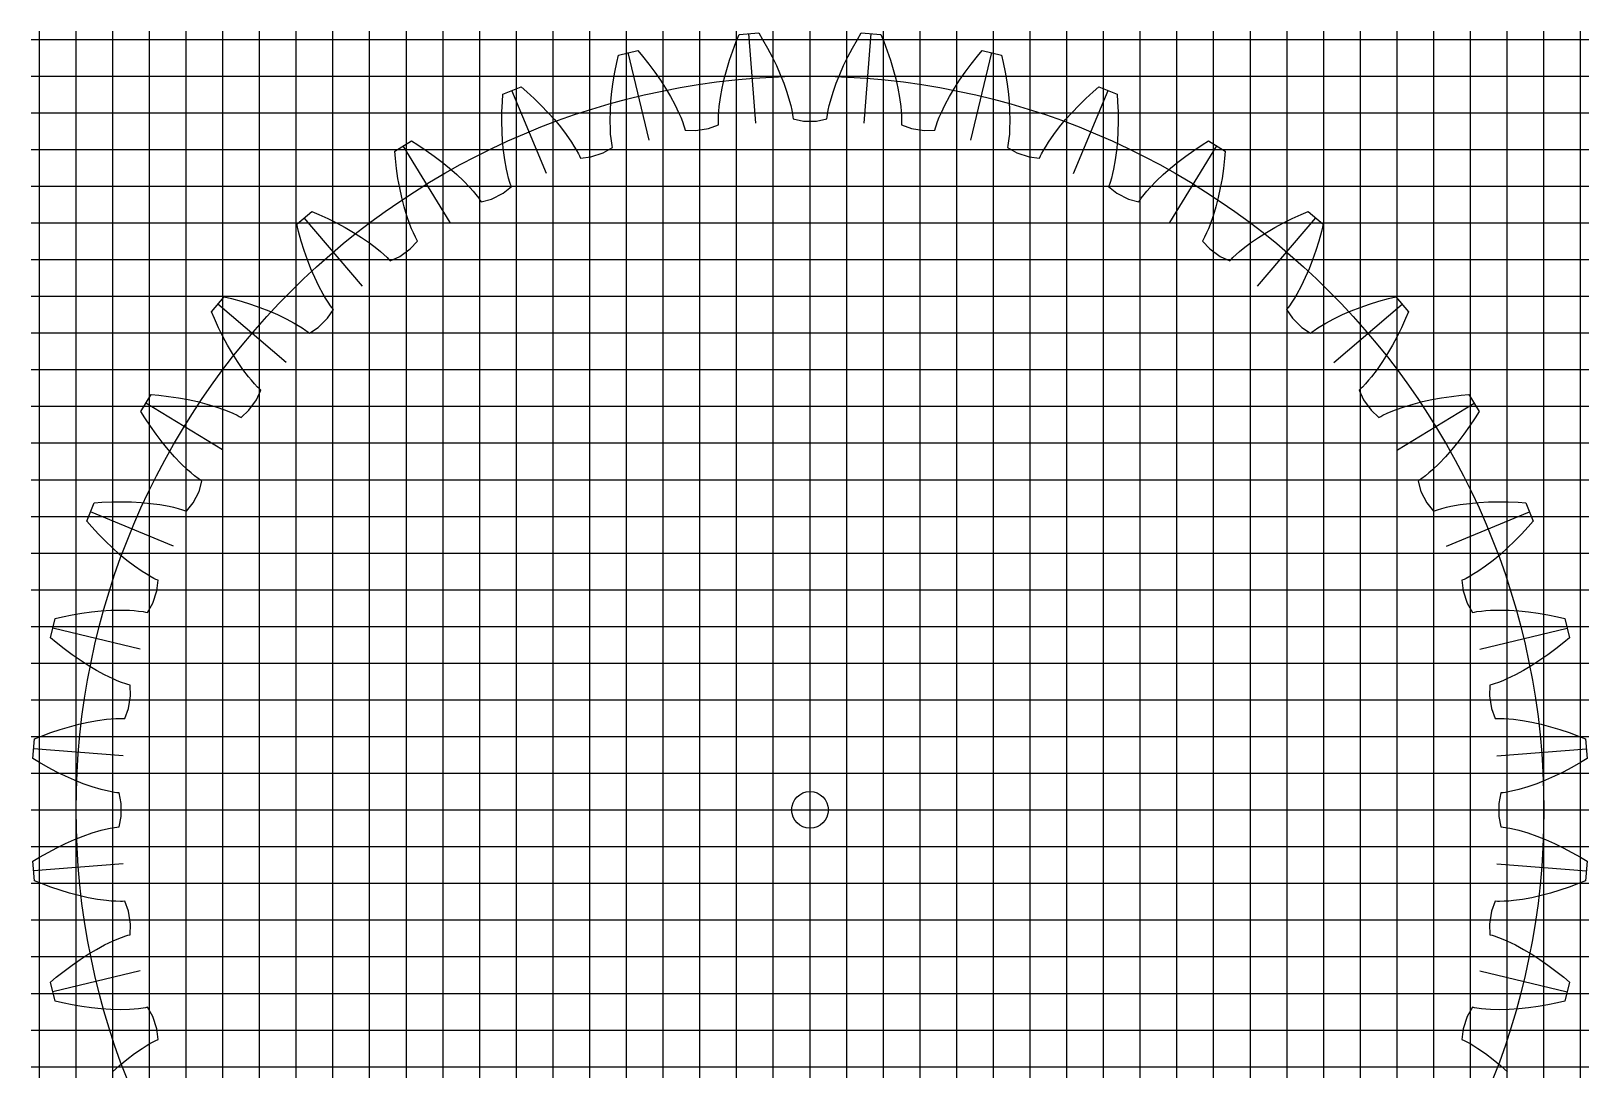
# Model space of a CAD drawing. Extents: x 0 to 42.4, y 0 to 42.4.
# Drawn here: x 0 to 42.45, y 14.14 to 42.45 of the extents above; entities that cross this region are included whole.
import ezdxf

# ---------------------------------------------------------------- set-up
doc = ezdxf.new("R2010")
doc.units = 0

msp = doc.modelspace()

# ---------------------------------------------------------------- linework, layer by layer
at = {"layer": 'a'}
for p, q in [((21.22491, 14.14994), (21.22491, 28.29988)), ((14.14994, 21.22491), (28.29988, 21.22491))]:
    msp.add_line(p, q, dxfattribs=at)
msp.add_lwpolyline([(2.21543, 14.0847), (2.41146, 14.26015), (2.61145, 14.42613), (2.81556, 14.58178), (3.02413, 14.72585), (3.13026, 14.79294), (3.23779, 14.85621), (3.34694, 14.91495), (3.40227, 14.94222), (3.45825, 14.96764), (3.4241, 15.25538), (3.31495, 15.5913), (3.17345, 15.84416), (3.11322, 15.83182), (3.05243, 15.82137), (2.92959, 15.80473), (2.80542, 15.79271), (2.68012, 15.78461), (2.4267, 15.77857), (2.17008, 15.78451), (1.91073, 15.80124), (1.64901, 15.82797), (1.38519, 15.86413), (1.11953, 15.90932), (0.85224, 15.96321), (0.65082, 16.00918), (0.52538, 16.53171), (0.68397, 16.66412), (0.89766, 16.83348), (1.11385, 16.99435), (1.33249, 17.14634), (1.55356, 17.28897), (1.77704, 17.42162), (2.003, 17.54342), (2.23154, 17.65309), (2.34686, 17.70275), (2.46296, 17.74842), (2.57996, 17.78936), (2.63886, 17.80765), (2.69813, 17.82399), (2.70941, 18.11354), (2.65416, 18.46239), (2.55396, 18.73428), (2.49254, 18.73151), (2.43086, 18.7307), (2.30694, 18.73348), (2.18241, 18.74104), (2.05739, 18.75263), (1.80614, 18.78631), (1.55361, 18.83233), (1.30007, 18.88942), (1.04575, 18.95676), (0.79084, 19.03375), (0.53552, 19.11994), (0.27995, 19.21498), (0.08821, 19.29189), (0.04604, 19.82761), (0.2234, 19.93358), (0.46095, 20.06743), (0.69965, 20.1925), (0.93937, 20.30841), (1.18003, 20.41471), (1.42152, 20.51076), (1.66374, 20.59572), (1.90662, 20.66829), (2.02829, 20.6993), (2.1501, 20.72624), (2.27207, 20.74837), (2.33311, 20.75722), (2.39421, 20.76409), (2.45064, 21.0483), (2.45064, 21.40151), (2.39421, 21.68573), (2.33311, 21.6926), (2.27207, 21.70144), (2.1501, 21.72358), (2.02829, 21.75052), (1.90662, 21.78153), (1.66374, 21.8541), (1.42152, 21.93905), (1.18003, 22.03511), (0.93937, 22.1414), (0.69965, 22.25732), (0.46095, 22.38238), (0.2234, 22.51623), (0.04604, 22.6222), (0.08821, 23.15792), (0.27995, 23.23484), (0.53552, 23.32988), (0.79084, 23.41607), (1.04575, 23.49305), (1.30007, 23.56039), (1.55361, 23.61749), (1.80614, 23.66351), (2.05739, 23.69718), (2.18241, 23.70878), (2.30694, 23.71633), (2.43086, 23.71912), (2.49254, 23.7183), (2.55396, 23.71553), (2.65416, 23.98742), (2.70941, 24.33628), (2.69813, 24.62582), (2.63886, 24.64217), (2.57996, 24.66045), (2.46296, 24.70139), (2.34686, 24.74706), (2.23154, 24.79672), (2.003, 24.90639), (1.77704, 25.02819), (1.55356, 25.16084), (1.33249, 25.30347), (1.11385, 25.45546), (0.89766, 25.61633), (0.68397, 25.78569), (0.52538, 25.9181), (0.65082, 26.44063), (0.85224, 26.48661), (1.11953, 26.5405), (1.38519, 26.58568), (1.64901, 26.62185), (1.91073, 26.64857), (2.17008, 26.6653), (2.4267, 26.67125), (2.68012, 26.66521), (2.80542, 26.6571), (2.92959, 26.64508), (3.05243, 26.62844), (3.11322, 26.61799), (3.17345, 26.60565), (3.31495, 26.85851), (3.4241, 27.19443), (3.45825, 27.48218), (3.40227, 27.50759), (3.34694, 27.53487), (3.23779, 27.59361), (3.13026, 27.65687), (3.02413, 27.72396), (2.81556, 27.86803), (2.61145, 28.02368), (2.41146, 28.18966), (2.21543, 28.36512), (2.02326, 28.54944), (1.83489, 28.74215), (1.65033, 28.94285), (1.5144, 29.09844), (1.72004, 29.59491), (1.92618, 29.60881), (2.19861, 29.62023), (2.46806, 29.6233), (2.73429, 29.61775), (2.99697, 29.6032), (3.25574, 29.57915), (3.51013, 29.54488), (3.75949, 29.49927), (3.88197, 29.47166), (4.00274, 29.44037), (4.12146, 29.40472), (4.17987, 29.38489), (4.23742, 29.36327), (4.41674, 29.59089), (4.57709, 29.9056), (4.65584, 30.18446), (4.60452, 30.21832), (4.55415, 30.25391), (4.45552, 30.329), (4.35922, 30.40831), (4.26489, 30.49118), (4.08143, 30.6661), (3.90417, 30.85177), (3.73261, 31.04698), (3.56644, 31.25095), (3.40547, 31.46306), (3.24957, 31.68286), (3.09868, 31.90997), (2.98876, 32.08491), (3.26954, 32.5431), (3.47531, 32.52458), (3.74617, 32.49323), (4.01279, 32.45412), (4.27486, 32.40699), (4.53204, 32.35153), (4.78386, 32.28729), (5.02976, 32.21365), (5.26891, 32.12959), (5.38557, 32.08317), (5.49996, 32.03336), (5.61164, 31.97958), (5.66622, 31.95086), (5.71969, 31.92051), (5.9324, 32.11727), (6.14001, 32.40302), (6.26141, 32.66612), (6.21602, 32.70759), (6.17184, 32.75063), (6.08618, 32.84023), (6.00347, 32.93362), (5.92326, 33.03023), (5.76942, 33.2317), (5.62339, 33.4428), (5.48448, 33.66245), (5.35227, 33.8899), (5.22646, 34.12459), (5.10686, 34.36607), (4.99335, 34.61399), (4.91216, 34.80397), (5.26115, 35.21259), (5.46149, 35.16211), (5.72412, 35.08878), (5.98133, 35.00843), (6.23281, 34.92089), (6.47814, 34.82588), (6.71682, 34.72304), (6.94817, 34.61184), (7.17123, 34.49141), (7.27919, 34.4273), (7.38437, 34.36022), (7.48626, 34.28963), (7.53568, 34.25272), (7.58374, 34.21438), (7.82462, 34.37544), (8.07438, 34.62519), (8.23544, 34.86607), (8.1971, 34.91413), (8.16019, 34.96355), (8.0896, 35.06544), (8.02251, 35.17063), (7.95841, 35.27859), (7.83798, 35.50164), (7.72677, 35.733), (7.62393, 35.97167), (7.52893, 36.217), (7.44138, 36.46848), (7.36103, 36.7257), (7.2877, 36.98832), (7.23723, 37.18866), (7.64585, 37.53766), (7.83582, 37.45646), (8.08374, 37.34295), (8.32523, 37.22336), (8.55991, 37.09755), (8.78736, 36.96533), (9.00701, 36.82642), (9.21812, 36.6804), (9.41959, 36.52655), (9.51619, 36.44635), (9.60959, 36.36364), (9.69918, 36.27798), (9.74222, 36.23379), (9.78369, 36.1884), (10.0468, 36.3098), (10.33255, 36.51741), (10.52931, 36.73013), (10.49896, 36.78359), (10.47023, 36.83818), (10.41645, 36.94986), (10.36665, 37.06424), (10.32022, 37.1809), (10.23617, 37.42005), (10.16252, 37.66595), (10.09829, 37.91778), (10.04283, 38.17495), (9.9957, 38.43703), (9.95658, 38.70365), (9.92524, 38.97451), (9.90672, 39.18028), (10.36491, 39.46105), (10.53984, 39.35114), (10.76695, 39.20024), (10.98675, 39.04434), (11.19887, 38.88337), (11.40283, 38.7172), (11.59805, 38.54564), (11.78371, 38.36839), (11.95864, 38.18492), (12.0415, 38.09059), (12.12081, 37.99429), (12.1959, 37.89567), (12.2315, 37.84529), (12.26536, 37.79398), (12.54421, 37.87272), (12.85893, 38.03307), (13.08654, 38.21239), (13.06493, 38.26995), (13.04509, 38.32835), (13.00945, 38.44707), (12.97815, 38.56784), (12.95054, 38.69032), (12.90493, 38.93968), (12.87066, 39.19407), (12.84661, 39.45285), (12.83207, 39.71553), (12.82652, 39.98175), (12.82959, 40.25121), (12.841, 40.52364), (12.8549, 40.72977), (13.35137, 40.93542), (13.50696, 40.79949), (13.70767, 40.61492), (13.90037, 40.42656), (14.0847, 40.23438), (14.26015, 40.03835), (14.42613, 39.83837), (14.58178, 39.63425), (14.72585, 39.42568), (14.79294, 39.31955), (14.85621, 39.21202), (14.91495, 39.10287), (14.94222, 39.04755), (14.96764, 38.99157), (15.25538, 39.02572), (15.5913, 39.13487), (15.84416, 39.27637), (15.83182, 39.3366), (15.82137, 39.39739), (15.80473, 39.52022), (15.79271, 39.6444), (15.78461, 39.76969), (15.77857, 40.02311), (15.78451, 40.27973), (15.80124, 40.53908), (15.82797, 40.80081), (15.86413, 41.06462), (15.90932, 41.33028), (15.96321, 41.59757), (16.00918, 41.79899), (16.53171, 41.92444), (16.66412, 41.76584), (16.83348, 41.55215), (16.99435, 41.33596), (17.14634, 41.11732), (17.28897, 40.89626), (17.42162, 40.67277), (17.54342, 40.44682), (17.65309, 40.21828), (17.70275, 40.10296), (17.74842, 39.98686), (17.78936, 39.86986), (17.80765, 39.81095), (17.82399, 39.75168), (18.11354, 39.7404), (18.46239, 39.79565), (18.73428, 39.89586), (18.73151, 39.95728), (18.7307, 40.01895), (18.73348, 40.14288), (18.74104, 40.2674), (18.75263, 40.39243), (18.78631, 40.64367), (18.83233, 40.8962), (18.88942, 41.14974), (18.95676, 41.40406), (19.03375, 41.65897), (19.11994, 41.91429), (19.21498, 42.16986), (19.29189, 42.36161), (19.82761, 42.40377), (19.93358, 42.22642), (20.06743, 41.98886), (20.1925, 41.75017), (20.30841, 41.51044), (20.41471, 41.26979), (20.51076, 41.0283), (20.59572, 40.78607), (20.66829, 40.54319), (20.6993, 40.42152), (20.72624, 40.29971), (20.74837, 40.17775), (20.75722, 40.1167), (20.76409, 40.05561), (21.0483, 39.99917), (21.40151, 39.99917), (21.68573, 40.05561), (21.6926, 40.1167), (21.70144, 40.17775), (21.72358, 40.29971), (21.75052, 40.42152), (21.78153, 40.54319), (21.8541, 40.78607), (21.93905, 41.0283), (22.03511, 41.26979), (22.1414, 41.51044), (22.25732, 41.75017), (22.38238, 41.98886), (22.51623, 42.22642), (22.6222, 42.40377), (23.15792, 42.36161), (23.23484, 42.16986), (23.32988, 41.91429), (23.41607, 41.65897), (23.49305, 41.40406), (23.56039, 41.14974), (23.61749, 40.8962), (23.66351, 40.64367), (23.69718, 40.39243), (23.70878, 40.2674), (23.71633, 40.14288), (23.71912, 40.01895), (23.7183, 39.95728), (23.71553, 39.89586), (23.98742, 39.79565), (24.33628, 39.7404), (24.62582, 39.75168), (24.64217, 39.81095), (24.66045, 39.86986), (24.70139, 39.98686), (24.74706, 40.10296), (24.79672, 40.21828), (24.90639, 40.44682), (25.02819, 40.67277), (25.16084, 40.89626), (25.30347, 41.11732), (25.45546, 41.33596), (25.61633, 41.55215), (25.78569, 41.76584), (25.9181, 41.92444), (26.44063, 41.79899), (26.48661, 41.59757), (26.5405, 41.33028), (26.58568, 41.06462), (26.62185, 40.80081), (26.64857, 40.53908), (26.6653, 40.27973), (26.67125, 40.02311), (26.66521, 39.76969), (26.6571, 39.6444), (26.64508, 39.52022), (26.62844, 39.39739), (26.61799, 39.3366), (26.60565, 39.27637), (26.85851, 39.13487), (27.19443, 39.02572), (27.48218, 38.99157), (27.50759, 39.04755), (27.53487, 39.10287), (27.59361, 39.21202), (27.65687, 39.31955), (27.72396, 39.42568), (27.86803, 39.63425), (28.02368, 39.83837), (28.18966, 40.03835), (28.36512, 40.23438), (28.54944, 40.42656), (28.74215, 40.61492), (28.94285, 40.79949), (29.09844, 40.93542), (29.59491, 40.72977), (29.60881, 40.52364), (29.62023, 40.25121), (29.6233, 39.98175), (29.61775, 39.71553), (29.6032, 39.45285), (29.57915, 39.19407), (29.54488, 38.93968), (29.49927, 38.69032), (29.47166, 38.56784), (29.44037, 38.44707), (29.40472, 38.32835), (29.38489, 38.26995), (29.36327, 38.21239), (29.59089, 38.03307), (29.9056, 37.87272), (30.18446, 37.79398), (30.21832, 37.84529), (30.25391, 37.89567), (30.329, 37.99429), (30.40831, 38.09059), (30.49118, 38.18492), (30.6661, 38.36839), (30.85177, 38.54564), (31.04698, 38.7172), (31.25095, 38.88337), (31.46306, 39.04434), (31.68286, 39.20024), (31.90997, 39.35114), (32.08491, 39.46105), (32.5431, 39.18028), (32.52458, 38.97451), (32.49323, 38.70365), (32.45412, 38.43703), (32.40699, 38.17495), (32.35153, 37.91778), (32.28729, 37.66595), (32.21365, 37.42005), (32.12959, 37.1809), (32.08317, 37.06424), (32.03336, 36.94986), (31.97958, 36.83818), (31.95086, 36.78359), (31.92051, 36.73013), (32.11727, 36.51741), (32.40302, 36.3098), (32.66612, 36.1884), (32.70759, 36.23379), (32.75063, 36.27798), (32.84023, 36.36364), (32.93362, 36.44635), (33.03023, 36.52655), (33.2317, 36.6804), (33.4428, 36.82642), (33.66245, 36.96533), (33.8899, 37.09755), (34.12459, 37.22336), (34.36607, 37.34295), (34.61399, 37.45646), (34.80397, 37.53766), (35.21259, 37.18866), (35.16211, 36.98832), (35.08878, 36.7257), (35.00843, 36.46848), (34.92089, 36.217), (34.82588, 35.97167), (34.72304, 35.733), (34.61184, 35.50164), (34.49141, 35.27859), (34.4273, 35.17063), (34.36022, 35.06544), (34.28963, 34.96355), (34.25272, 34.91413), (34.21438, 34.86607), (34.37544, 34.62519), (34.62519, 34.37544), (34.86607, 34.21438), (34.91413, 34.25272), (34.96355, 34.28963), (35.06544, 34.36022), (35.17063, 34.4273), (35.27859, 34.49141), (35.50164, 34.61184), (35.733, 34.72304), (35.97167, 34.82588), (36.217, 34.92089), (36.46848, 35.00843), (36.7257, 35.08878), (36.98832, 35.16211), (37.18866, 35.21259), (37.53766, 34.80397), (37.45646, 34.61399), (37.34295, 34.36607), (37.22336, 34.12459), (37.09755, 33.8899), (36.96533, 33.66245), (36.82642, 33.4428), (36.6804, 33.2317), (36.52655, 33.03023), (36.44635, 32.93362), (36.36364, 32.84023), (36.27798, 32.75063), (36.23379, 32.70759), (36.1884, 32.66612), (36.3098, 32.40302), (36.51741, 32.11727), (36.73013, 31.92051), (36.78359, 31.95086), (36.83818, 31.97958), (36.94986, 32.03336), (37.06424, 32.08317), (37.1809, 32.12959), (37.42005, 32.21365), (37.66595, 32.28729), (37.91778, 32.35153), (38.17495, 32.40699), (38.43703, 32.45412), (38.70365, 32.49323), (38.97451, 32.52458), (39.18028, 32.5431), (39.46105, 32.08491), (39.35114, 31.90997), (39.20024, 31.68286), (39.04434, 31.46306), (38.88337, 31.25095), (38.7172, 31.04698), (38.54564, 30.85177), (38.36839, 30.6661), (38.18492, 30.49118), (38.09059, 30.40831), (37.99429, 30.329), (37.89567, 30.25391), (37.84529, 30.21832), (37.79398, 30.18446), (37.87272, 29.9056), (38.03307, 29.59089), (38.21239, 29.36327), (38.26995, 29.38489), (38.32835, 29.40472), (38.44707, 29.44037), (38.56784, 29.47166), (38.69032, 29.49927), (38.93968, 29.54488), (39.19407, 29.57915), (39.45285, 29.6032), (39.71553, 29.61775), (39.98175, 29.6233), (40.25121, 29.62023), (40.52364, 29.60881), (40.72977, 29.59491), (40.93542, 29.09844), (40.79949, 28.94285), (40.61492, 28.74215), (40.42656, 28.54944), (40.23438, 28.36512), (40.03835, 28.18966), (39.83837, 28.02368), (39.63425, 27.86803), (39.42568, 27.72396), (39.31955, 27.65687), (39.21202, 27.59361), (39.10287, 27.53487), (39.04755, 27.50759), (38.99157, 27.48218), (39.02572, 27.19443), (39.13487, 26.85851), (39.27637, 26.60565), (39.3366, 26.61799), (39.39739, 26.62844), (39.52022, 26.64508), (39.6444, 26.6571), (39.76969, 26.66521), (40.02311, 26.67125), (40.27973, 26.6653), (40.53908, 26.64857), (40.80081, 26.62185), (41.06462, 26.58568), (41.33028, 26.5405), (41.59757, 26.48661), (41.79899, 26.44063), (41.92444, 25.9181), (41.76584, 25.78569), (41.55215, 25.61633), (41.33596, 25.45546), (41.11732, 25.30347), (40.89626, 25.16084), (40.67277, 25.02819), (40.44682, 24.90639), (40.21828, 24.79672), (40.10296, 24.74706), (39.98686, 24.70139), (39.86986, 24.66045), (39.81095, 24.64217), (39.75168, 24.62582), (39.7404, 24.33628), (39.79565, 23.98742), (39.89586, 23.71553), (39.95728, 23.7183), (40.01895, 23.71912), (40.14288, 23.71633), (40.2674, 23.70878), (40.39243, 23.69718), (40.64367, 23.66351), (40.8962, 23.61749), (41.14974, 23.56039), (41.40406, 23.49305), (41.65897, 23.41607), (41.91429, 23.32988), (42.16986, 23.23484), (42.36161, 23.15792), (42.40377, 22.6222), (42.22642, 22.51623), (41.98886, 22.38238), (41.75017, 22.25732), (41.51044, 22.1414), (41.26979, 22.03511), (41.0283, 21.93905), (40.78607, 21.8541), (40.54319, 21.78153), (40.42152, 21.75052), (40.29971, 21.72358), (40.17775, 21.70144), (40.1167, 21.6926), (40.05561, 21.68573), (39.99917, 21.40151), (39.99917, 21.0483), (40.05561, 20.76409), (40.1167, 20.75722), (40.17775, 20.74837), (40.29971, 20.72624), (40.42152, 20.6993), (40.54319, 20.66829), (40.78607, 20.59572), (41.0283, 20.51076), (41.26979, 20.41471), (41.51044, 20.30841), (41.75017, 20.1925), (41.98886, 20.06743), (42.22642, 19.93358), (42.40377, 19.82761), (42.36161, 19.29189), (42.16986, 19.21498), (41.91429, 19.11994), (41.65897, 19.03375), (41.40406, 18.95676), (41.14974, 18.88942), (40.8962, 18.83233), (40.64367, 18.78631), (40.39243, 18.75263), (40.2674, 18.74104), (40.14288, 18.73348), (40.01895, 18.7307), (39.95728, 18.73151), (39.89586, 18.73428), (39.79565, 18.46239), (39.7404, 18.11354), (39.75168, 17.82399), (39.81095, 17.80765), (39.86986, 17.78936), (39.98686, 17.74842), (40.10296, 17.70275), (40.21828, 17.65309), (40.44682, 17.54342), (40.67277, 17.42162), (40.89626, 17.28897), (41.11732, 17.14634), (41.33596, 16.99435), (41.55215, 16.83348), (41.76584, 16.66412), (41.92444, 16.53171), (41.79899, 16.00918), (41.59757, 15.96321), (41.33028, 15.90932), (41.06462, 15.86413), (40.80081, 15.82797), (40.53908, 15.80124), (40.27973, 15.78451), (40.02311, 15.77857), (39.76969, 15.78461), (39.6444, 15.79271), (39.52022, 15.80473), (39.39739, 15.82137), (39.3366, 15.83182), (39.27637, 15.84416), (39.13487, 15.5913), (39.02572, 15.25538), (38.99157, 14.96764), (39.04755, 14.94222), (39.10287, 14.91495), (39.21202, 14.85621), (39.31955, 14.79294), (39.42568, 14.72585), (39.63425, 14.58178), (39.83837, 14.42613), (40.03835, 14.26015), (40.23438, 14.0847)], dxfattribs=at)
msp.add_circle((21.22491, 21.22491), 0.5, dxfattribs=at)
at = {"layer": 'b'}
for p, q in [((0.22491, 0), (0.22491, 42.44981)), ((1.22491, 0), (1.22491, 42.44981)), ((2.22491, 0), (2.22491, 42.44981)), ((3.22491, 0), (3.22491, 42.44981)), ((4.22491, 0), (4.22491, 42.44981)), ((5.22491, 0), (5.22491, 42.44981)), ((6.22491, 0), (6.22491, 42.44981)), ((7.22491, 0), (7.22491, 42.44981)), ((8.22491, 0), (8.22491, 42.44981)), ((9.22491, 0), (9.22491, 42.44981)), ((10.22491, 0), (10.22491, 42.44981)), ((11.22491, 0), (11.22491, 42.44981)), ((12.22491, 0), (12.22491, 42.44981)), ((13.22491, 0), (13.22491, 42.44981)), ((14.22491, 0), (14.22491, 42.44981)), ((15.22491, 0), (15.22491, 42.44981)), ((16.22491, 0), (16.22491, 42.44981)), ((17.22491, 0), (17.22491, 42.44981)), ((18.22491, 0), (18.22491, 42.44981)), ((19.22491, 0), (19.22491, 42.44981)), ((20.22491, 0), (20.22491, 42.44981)), ((21.22491, 0), (21.22491, 42.44981)), ((22.22491, 0), (22.22491, 42.44981)), ((23.22491, 0), (23.22491, 42.44981)), ((24.22491, 0), (24.22491, 42.44981)), ((25.22491, 0), (25.22491, 42.44981)), ((26.22491, 0), (26.22491, 42.44981)), ((27.22491, 0), (27.22491, 42.44981)), ((28.22491, 0), (28.22491, 42.44981)), ((29.22491, 0), (29.22491, 42.44981)), ((30.22491, 0), (30.22491, 42.44981)), ((31.22491, 0), (31.22491, 42.44981)), ((32.22491, 0), (32.22491, 42.44981)), ((33.22491, 0), (33.22491, 42.44981)), ((34.22491, 0), (34.22491, 42.44981)), ((35.22491, 0), (35.22491, 42.44981)), ((36.22491, 0), (36.22491, 42.44981)), ((37.22491, 0), (37.22491, 42.44981)), ((38.22491, 0), (38.22491, 42.44981)), ((39.22491, 0), (39.22491, 42.44981)), ((40.22491, 0), (40.22491, 42.44981)), ((41.22491, 0), (41.22491, 42.44981)), ((42.22491, 0), (42.22491, 42.44981)), ((0, 42.22491), (42.44981, 42.22491)), ((0, 41.22491), (42.44981, 41.22491)), ((0, 40.22491), (42.44981, 40.22491)), ((0, 39.22491), (42.44981, 39.22491)), ((0, 38.22491), (42.44981, 38.22491)), ((0, 37.22491), (42.44981, 37.22491)), ((0, 36.22491), (42.44981, 36.22491)), ((0, 35.22491), (42.44981, 35.22491)), ((0, 34.22491), (42.44981, 34.22491)), ((0, 33.22491), (42.44981, 33.22491)), ((0, 32.22491), (42.44981, 32.22491)), ((0, 31.22491), (42.44981, 31.22491)), ((0, 30.22491), (42.44981, 30.22491)), ((0, 29.22491), (42.44981, 29.22491)), ((0, 28.22491), (42.44981, 28.22491)), ((0, 27.22491), (42.44981, 27.22491)), ((0, 26.22491), (42.44981, 26.22491)), ((0, 25.22491), (42.44981, 25.22491)), ((0, 24.22491), (42.44981, 24.22491)), ((0, 23.22491), (42.44981, 23.22491)), ((0, 22.22491), (42.44981, 22.22491)), ((0, 21.22491), (42.44981, 21.22491)), ((0, 20.22491), (42.44981, 20.22491)), ((0, 19.22491), (42.44981, 19.22491)), ((0, 18.22491), (42.44981, 18.22491)), ((0, 17.22491), (42.44981, 17.22491)), ((0, 16.22491), (42.44981, 16.22491)), ((0, 15.22491), (42.44981, 15.22491)), ((0, 14.22491), (42.44981, 14.22491))]:
    msp.add_line(p, q, dxfattribs=at)
at = {"layer": 'c'}
for p, q in [((19.75183, 39.94212), (19.55962, 42.38438)), ((22.69798, 39.94212), (22.89019, 42.38438)), ((16.84195, 39.48124), (16.27005, 41.86337)), ((25.60787, 39.48124), (26.17976, 41.86337)), ((14.03999, 38.57083), (13.10249, 40.83416)), ((28.40982, 38.57083), (29.34733, 40.83416)), ((11.41495, 37.23331), (10.13492, 39.32212)), ((31.03487, 37.23331), (32.31489, 39.32212)), ((9.03146, 35.5016), (7.44043, 37.36445)), ((33.41835, 35.5016), (35.00938, 37.36445)), ((6.94821, 33.41835), (5.08536, 35.00938)), ((35.5016, 33.41835), (37.36445, 35.00938)), ((5.21651, 31.03487), (3.1277, 32.31489)), ((37.23331, 31.03487), (39.32212, 32.31489)), ((3.87898, 28.40982), (1.61565, 29.34733)), ((38.57083, 28.40982), (40.83416, 29.34733)), ((2.96857, 25.60787), (0.58645, 26.17976)), ((39.48124, 25.60787), (41.86337, 26.17976)), ((2.50769, 22.69798), (0.06543, 22.89019)), ((39.94212, 22.69798), (42.38438, 22.89019)), ((2.50769, 19.75183), (0.06543, 19.55962)), ((39.94212, 19.75183), (42.38438, 19.55962)), ((2.96857, 16.84195), (0.58645, 16.27005)), ((39.48124, 16.84195), (41.86337, 16.27005))]:
    msp.add_line(p, q, dxfattribs=at)
msp.add_circle((21.22491, 21.22491), 20, dxfattribs=at)

doc.saveas('drawing.dxf')
